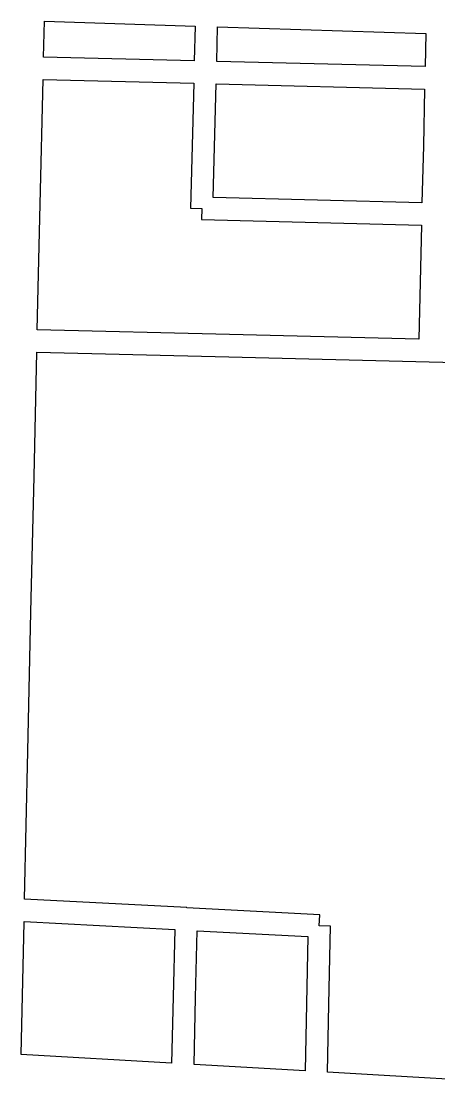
# Model space of a CAD drawing. Extents: x 0 to 1129, y 203 to 1017.
# Drawn here: x 397.8 to 418.9, y 588.5 to 641.6 of the extents above; entities that cross this region are included whole.
import ezdxf

# ---------------------------------------------------------------- set-up
doc = ezdxf.new("R2010")
doc.units = 0
doc.layers.get('0').update_dxf_attribs({"linetype": 'CONTINUOUS'})

msp = doc.modelspace()

# ---------------------------------------------------------------- linework, layer by layer
at = {"color": 1}
for points in [[(398.977556, 641.611315), (406.569333, 641.357315), (406.534067, 639.600493), (398.935222, 639.791004), (398.977556, 641.611315)], [(407.698222, 641.322049), (418.211, 640.976338), (418.175711, 639.311227), (407.662956, 639.572271), (407.698222, 641.322049)], [(398.907, 638.662116), (406.505845, 638.471604), (406.343556, 632.171004), (406.915044, 632.15678), (406.901046, 631.599403), (417.985313, 631.310114), (417.914757, 628.431447), (417.851268, 625.559847), (408.30509, 625.799736), (398.617801, 626.039625), (398.758912, 632.375514), (398.907, 638.662116)], [(407.634734, 638.443427), (418.147489, 638.182383), (418.084, 635.310761), (418.013444, 632.439138), (407.486556, 632.714316), (407.634734, 638.443427)], [(426.558456, 587.805965), (416.10919, 588.405676), (413.244634, 588.575009), (413.31519, 591.996942), (413.399856, 595.941009), (412.835412, 595.955007), (412.870678, 596.519452), (406.160856, 596.872229), (406.160856, 596.879228), (397.976412, 597.309629), (398.145745, 604.767362), (398.293923, 611.780562), (398.45619, 618.624473), (398.589489, 624.910894)], [(398.589489, 624.910894), (408.276778, 624.671005), (418.380333, 624.417005), (427.355, 624.191228)], [(397.947444, 596.180491), (405.546289, 595.778313), (405.468667, 592.377558), (405.391044, 589.033202), (397.799266, 589.463602), (397.947444, 596.145202), (397.947444, 596.180491)], [(406.675178, 595.71478), (412.256111, 595.418446), (412.185556, 592.024713), (412.115, 588.645113), (406.519933, 588.969668), (406.597556, 592.349291), (406.675178, 595.71478)]]:
    msp.add_lwpolyline(points, dxfattribs=at)

doc.saveas('drawing.dxf')
